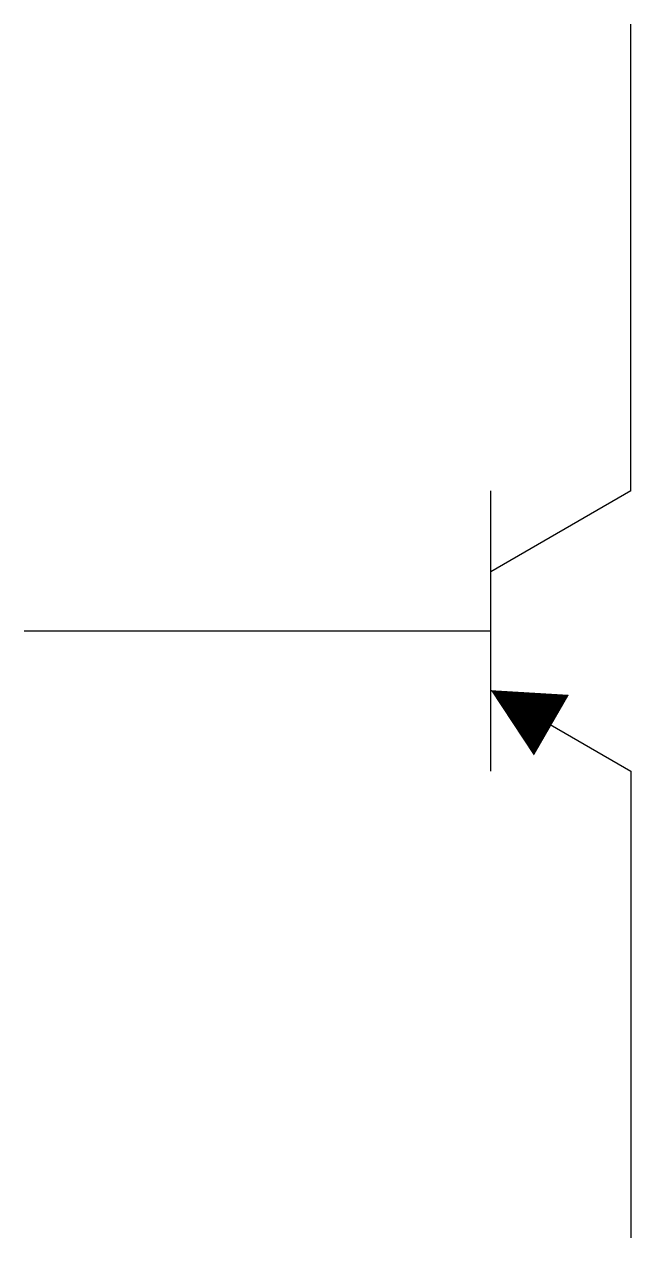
# Model space of a CAD drawing. Header units: millimetres. Extents: x 0 to 13, y -13 to 13.
import ezdxf

# ---------------------------------------------------------------- set-up
doc = ezdxf.new("R2010")
doc.units = ezdxf.units.MM

msp = doc.modelspace()

# ---------------------------------------------------------------- linework, layer by layer
for p, q in [((13, 3), (13, 13)), ((10, -3), (10, 3)), ((13, 3), (10, 1.268)), ((10, 0), (0, 0)), ((10, -1.268), (13, -3)), ((13, -3), (13, -13))]:
    msp.add_line(p, q)
msp.add_lwpolyline([(10, -1.268, 0, 1.5, 0), (11.299, -2.018, 1.5, 1.5, 0)], format="xyseb")

doc.saveas('drawing.dxf')
